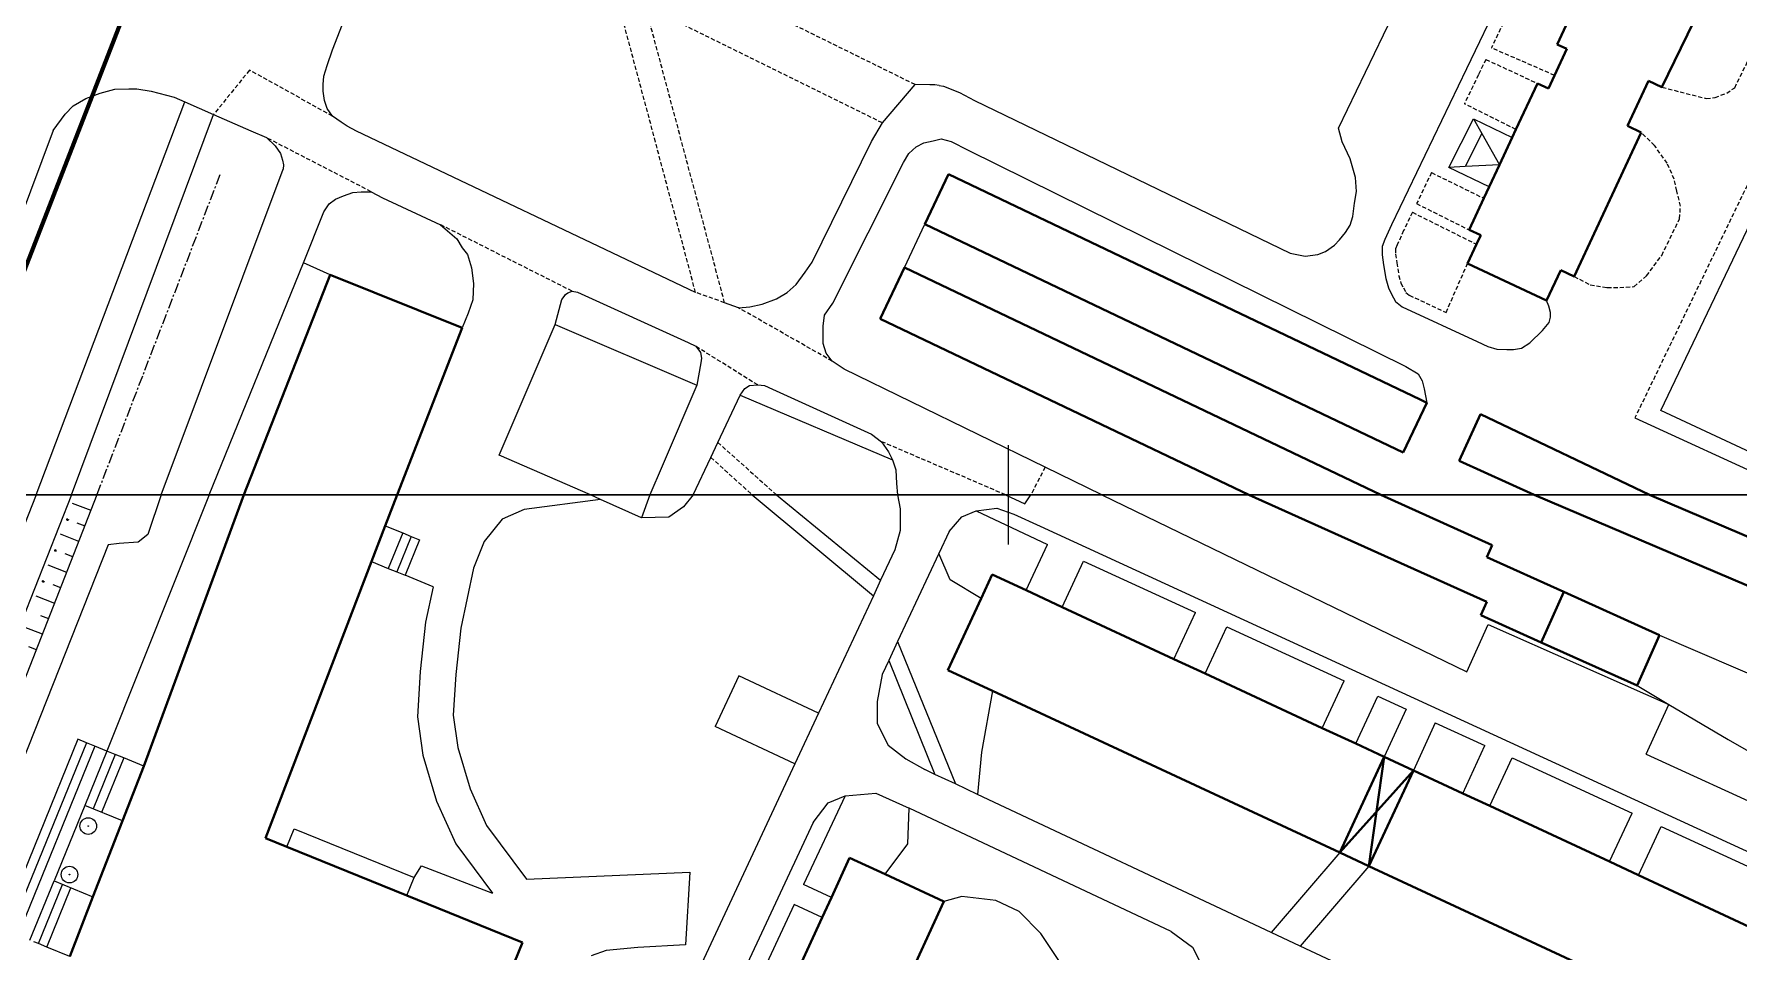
# Model space of a CAD drawing. Extents: x 1000 to 4000, y -5000 to -1000.
# Drawn here: x 1682.6 to 1888, y -3055.1 to -2944.5 of the extents above; entities that cross this region are included whole.
import ezdxf

# ---------------------------------------------------------------- set-up
doc = ezdxf.new("R2010")
doc.units = 0
doc.header["$MEASUREMENT"] = 0
for name, pattern in [('CENTER', [2, 1.25, -0.25, 0.25, -0.25]), ('DASHDOT', [1, 0.5, -0.25, 0, -0.25]), ('DASHED', [0.75, 0.5, -0.25])]:
    doc.linetypes.add(name, pattern=pattern)
for name, color, linetype in [('1', 7, 'CONTINUOUS'), ('11', 7, 'CONTINUOUS'), ('14', 7, 'CONTINUOUS'), ('24', 7, 'CONTINUOUS'), ('37', 7, 'CONTINUOUS'), ('40', 7, 'CONTINUOUS'), ('6', 7, 'CONTINUOUS'), ('7', 7, 'CONTINUOUS'), ('границы команд_1', 10, 'CONTINUOUS')]:
    doc.layers.add(name, color=color, linetype=linetype)

msp = doc.modelspace()

# ---------------------------------------------------------------- linework, layer by layer
at = {"layer": '1', "color": 253, "linetype": 'Continuous', "lineweight": 0}
for p, q in [((1800, -3000), (1800, -2994.02)), ((2000, -3000), (1000, -3000)), ((1000, -3000), (2000, -3000)), ((1800, -3005.98), (1800, -3000))]:
    msp.add_line(p, q, dxfattribs=at)
at = {"layer": '11', "color": 253, "linetype": 'Continuous', "lineweight": 0}
for p, q in [((1878.6, -2989.86), (1898.13, -2948.94)), ((1787.47, -2972.63), (1789.9, -2967.39)), ((1738.59, -2995.21), (1745.34, -2979.48)), ((1745.34, -2979.48), (1762.43, -2986.81)), ((1762.43, -2986.81), (1758.24, -2996.56)), ((1896.91, -2998.41), (1878.6, -2989.86)), ((1749.61, -3000), (1738.59, -2995.21)), ((1758.24, -2996.56), (1756.77, -3000)), ((1750.83, -3000.55), (1749.61, -3000)), ((1755.77, -3002.77), (1750.83, -3000.55)), ((1756.77, -3000), (1755.77, -3002.77))]:
    msp.add_line(p, q, dxfattribs=at)
at = {"layer": '14', "color": 253, "linetype": 'Continuous', "lineweight": 0}
for p, q in [((1875.73, -3022.97), (1879.57, -3025.25)), ((1879.57, -3025.25), (1886.7, -3029.47)), ((1886.7, -3029.47), (1897.24, -3035.51))]:
    msp.add_line(p, q, dxfattribs=at)
at = {"layer": '24', "color": 253, "linetype": 'Continuous', "lineweight": 0}
for p, q in [((1839.75, -2955.84), (1857.59, -2918.72)), ((1865.59, -2927.07), (1855.17, -2948.69)), ((1718.52, -2946.4), (1719.74, -2943.31)), ((1717.87, -2948.27), (1718.52, -2946.4)), ((1717.38, -2950.55), (1717.46, -2949.57)), ((1717.46, -2949.57), (1717.87, -2948.27)), ((1855.17, -2948.69), (1846.15, -2967.49)), ((1687.26, -2953.15), (1688.8, -2952.26)), ((1688.8, -2952.26), (1690.51, -2951.61)), ((1690.51, -2951.61), (1692.29, -2951.12)), ((1692.29, -2951.12), (1693.97, -2951.08)), ((1693.97, -2951.08), (1694.94, -2951.08)), ((1694.94, -2951.08), (1696.68, -2951.36)), ((1696.68, -2951.36), (1699.44, -2952.1)), ((1699.44, -2952.1), (1700.73, -2952.66)), ((1717.38, -2951.36), (1717.38, -2950.55)), ((1717.54, -2952.5), (1717.38, -2951.36)), ((1784.79, -2955.19), (1788.74, -2950.58)), ((1790.51, -2950.62), (1788.74, -2950.58)), ((1791.1, -2950.62), (1790.51, -2950.62)), ((1791.64, -2950.68), (1791.1, -2950.62)), ((1791.64, -2950.68), (1792.14, -2950.78)), ((1792.14, -2950.78), (1794.08, -2951.53)), ((1794.08, -2951.53), (1795.91, -2952.5)), ((1682.8, -3000), (1700.73, -2952.66)), ((1684.84, -2956.1), (1686.29, -2954.13)), ((1686.29, -2954.13), (1687.26, -2953.15)), ((1687.05, -3000), (1704.19, -2954.18)), ((1700.73, -2952.66), (1704.19, -2954.18)), ((1704.19, -2954.18), (1708.69, -2956.16)), ((1717.87, -2953.47), (1717.54, -2952.5)), ((1718.52, -2954.37), (1717.87, -2953.47)), ((1795.91, -2952.5), (1833.95, -2970.89)), ((1684.84, -2956.1), (1668.45, -3000)), ((1708.69, -2956.16), (1710.56, -2956.97)), ((1719.57, -2955.1), (1718.52, -2954.37)), ((1720.3, -2955.59), (1719.57, -2955.1)), ((1721.41, -2956.2), (1720.3, -2955.59)), ((1762.28, -2975.61), (1721.41, -2956.2)), ((1783.46, -2957.43), (1784.79, -2955.19)), ((1840.18, -2957.46), (1839.75, -2955.84)), ((1710.56, -2956.97), (1711.62, -2957.97)), ((1711.62, -2957.97), (1712.24, -2958.86)), ((1776.34, -2971.97), (1783.46, -2957.43)), ((1787.98, -2958.89), (1788.87, -2958.08)), ((1788.87, -2958.08), (1789.77, -2957.59)), ((1789.77, -2957.59), (1790.9, -2957.35)), ((1790.9, -2957.35), (1791.88, -2957.11)), ((1791.88, -2957.11), (1793.09, -2957.43)), ((1793.09, -2957.43), (1795.12, -2958.49)), ((1841.15, -2959.51), (1840.18, -2957.46)), ((1712.24, -2958.86), (1712.48, -2959.69)), ((1712.48, -2959.69), (1712.61, -2960.24)), ((1712.61, -2960.24), (1712.56, -2960.75)), ((1778.81, -2976.9), (1787.33, -2959.95)), ((1787.33, -2959.95), (1787.98, -2958.89)), ((1795.12, -2958.49), (1847.89, -2984.54)), ((1841.79, -2961.77), (1841.15, -2959.51)), ((1697.88, -3000), (1712.56, -2960.75)), ((1841.91, -2963.46), (1841.79, -2961.77)), ((1718.14, -2964.94), (1718.87, -2964.38)), ((1718.87, -2964.38), (1719.85, -2963.97)), ((1719.85, -2963.97), (1720.98, -2963.56)), ((1720.98, -2963.56), (1721.96, -2963.48)), ((1721.96, -2963.48), (1723.18, -2963.48)), ((1723.18, -2963.48), (1724.56, -2964.21)), ((1724.56, -2964.21), (1731.54, -2967.46)), ((1841.69, -2964.86), (1841.91, -2963.46)), ((1715.01, -2972.04), (1717.49, -2965.92)), ((1717.49, -2965.92), (1718.14, -2964.94)), ((1841.16, -2967.51), (1841.48, -2966.47)), ((1841.48, -2966.47), (1841.69, -2964.86)), ((1731.54, -2967.46), (1733.49, -2969.17)), ((1839.86, -2969.27), (1840.62, -2968.41)), ((1840.62, -2968.41), (1841.16, -2967.51)), ((1846.15, -2967.49), (1845.34, -2969.26)), ((1733.49, -2969.17), (1734.14, -2970.23)), ((1734.14, -2970.23), (1734.79, -2971.04)), ((1837.26, -2971.03), (1838.21, -2970.7)), ((1838.21, -2970.7), (1839.28, -2969.93)), ((1839.28, -2969.93), (1839.86, -2969.27)), ((1845.34, -2969.26), (1845.02, -2970.07)), ((1845.02, -2970.07), (1845.02, -2971.09)), ((1703.66, -3000), (1715.01, -2972.04)), ((1718.24, -2973.48), (1715.01, -2972.04)), ((1734.79, -2971.04), (1735.28, -2972.67)), ((1735.28, -2972.67), (1735.52, -2974.54)), ((1775.47, -2973.16), (1776.34, -2971.97)), ((1833.95, -2970.89), (1835.73, -2971.26)), ((1835.73, -2971.26), (1837.26, -2971.03)), ((1845.02, -2971.09), (1845.18, -2972.28)), ((1845.18, -2972.28), (1845.45, -2973.95)), ((1735.52, -2974.54), (1735.44, -2976.49)), ((1773.32, -2975.64), (1774.4, -2974.67)), ((1774.4, -2974.67), (1775.47, -2973.16)), ((1845.45, -2973.95), (1845.77, -2975.08)), ((1735.44, -2976.49), (1734.87, -2978.11)), ((1745.34, -2979.48), (1746.16, -2976.47)), ((1746.16, -2976.47), (1746.44, -2976.09)), ((1746.44, -2976.09), (1746.62, -2975.86)), ((1746.62, -2975.86), (1746.88, -2975.65)), ((1746.88, -2975.65), (1747.41, -2975.47)), ((1747.41, -2975.47), (1748.05, -2975.57)), ((1748.05, -2975.57), (1761.38, -2981.66)), ((1767.44, -2977.46), (1765.78, -2976.86)), ((1770.31, -2977.04), (1772.03, -2976.39)), ((1772.03, -2976.39), (1773.32, -2975.64)), ((1777.83, -2978.36), (1778.81, -2976.9)), ((1845.77, -2975.08), (1846.15, -2975.83)), ((1846.15, -2975.83), (1846.63, -2976.7)), ((1846.63, -2976.7), (1847.44, -2977.34)), ((1865.09, -2977.29), (1864.84, -2976.61)), ((1734.87, -2978.11), (1734.15, -2979.89)), ((1767.44, -2977.46), (1768.8, -2977.36)), ((1768.8, -2977.36), (1770.31, -2977.04)), ((1777.67, -2979.67), (1777.83, -2978.36)), ((1847.44, -2977.34), (1856.48, -2981.54)), ((1865.3, -2978.04), (1865.09, -2977.29)), ((1865.14, -2979.23), (1865.3, -2978.58)), ((1865.3, -2978.58), (1865.3, -2978.04)), ((1777.67, -2980.89), (1777.67, -2979.67)), ((1777.67, -2981.78), (1777.67, -2980.89)), ((1862.83, -2981.7), (1864.33, -2980.2)), ((1864.33, -2980.2), (1865.14, -2979.23)), ((1761.38, -2981.66), (1762.31, -2982.11)), ((1762.31, -2982.11), (1762.88, -2982.84)), ((1762.88, -2982.84), (1763, -2983.53)), ((1778, -2982.92), (1777.67, -2981.78)), ((1778.73, -2983.89), (1778, -2982.92)), ((1856.48, -2981.54), (1857.77, -2982.14)), ((1857.77, -2982.14), (1858.84, -2982.46)), ((1858.84, -2982.46), (1860.03, -2982.51)), ((1860.03, -2982.51), (1860.83, -2982.51)), ((1860.83, -2982.51), (1861.8, -2982.35)), ((1861.8, -2982.35), (1862.83, -2981.7)), ((1762.92, -2984.1), (1762.43, -2986.81)), ((1763, -2983.53), (1762.92, -2984.1)), ((1780.19, -2984.86), (1778.73, -2983.89)), ((1804.41, -2996.68), (1780.19, -2984.86)), ((1847.89, -2984.54), (1849.35, -2985.44)), ((1767.65, -2987.99), (1768.22, -2987.18)), ((1768.22, -2987.18), (1768.79, -2986.85)), ((1768.79, -2986.85), (1769.76, -2986.77)), ((1769.76, -2986.77), (1770.58, -2986.85)), ((1770.58, -2986.85), (1771.55, -2987.26)), ((1849.35, -2985.44), (1849.84, -2986.25)), ((1849.84, -2986.25), (1850.08, -2987.23)), ((1850.08, -2987.23), (1850.42, -2988.91)), ((1764.96, -2993.69), (1767.65, -2987.99)), ((1767.65, -2987.99), (1786, -2995.8)), ((1771.55, -2987.26), (1783.48, -2992.71)), ((1875.48, -2990.73), (1895.7, -3000)), ((1783.48, -2992.71), (1784.7, -2993.6)), ((1764.11, -2995.49), (1764.96, -2993.69)), ((1784.7, -2993.6), (1785.52, -2994.82)), ((1785.52, -2994.82), (1786, -2995.8)), ((1761.98, -3000), (1764.11, -2995.49)), ((1786, -2995.8), (1786.41, -2997.01)), ((1786.41, -2997.01), (1786.49, -2998.64)), ((1811.22, -3000), (1804.41, -2996.68)), ((1786.49, -2998.64), (1786.6, -3000)), ((1682.8, -3000), (1638.91, -3111.24)), ((1687.05, -3000), (1642.73, -3112.6)), ((1703.66, -3000), (1691.33, -3030.88)), ((1697.88, -3000), (1696.26, -3004.79)), ((1750.83, -3000.55), (1741.61, -3001.79)), ((1760.81, -3001.44), (1759.04, -3002.71)), ((1761.98, -3000), (1760.81, -3001.44)), ((1769.1, -3000), (1783.7, -3012.17)), ((1772.02, -3000), (1784.57, -3010.3)), ((1786.6, -3000), (1786.95, -3001.68)), ((1799.63, -3000), (1801.97, -3001.07)), ((1801.97, -3001.07), (1802.68, -3000)), ((1811.22, -3000), (1855.21, -3021.31)), ((1738.98, -3002.95), (1736.78, -3005.62)), ((1741.61, -3001.79), (1738.98, -3002.95)), ((1759.04, -3002.71), (1755.77, -3002.77)), ((1786.95, -3001.68), (1786.95, -3004.32)), ((1792.83, -3004.41), (1794.38, -3002.65)), ((1794.38, -3002.65), (1796.11, -3001.95)), ((1796.11, -3001.95), (1798.59, -3001.62)), ((1796.11, -3001.95), (1804.68, -3005.98)), ((1798.59, -3001.62), (1800.65, -3002.32)), ((1800.65, -3002.32), (1803.8, -3003.79)), ((1695.11, -3005.69), (1692.8, -3005.86)), ((1696.26, -3004.79), (1695.11, -3005.69)), ((1736.78, -3005.62), (1735.52, -3008.84)), ((1786.95, -3004.32), (1786.29, -3006.63)), ((1792.83, -3004.41), (1791.58, -3007.08)), ((1803.8, -3003.79), (1929.43, -3061.53)), ((1691.48, -3006.02), (1649.64, -3111.66)), ((1692.8, -3005.86), (1691.48, -3006.02)), ((1786.29, -3006.63), (1784.57, -3010.3)), ((1791.58, -3007.08), (1786.63, -3017.68)), ((1802.11, -3011.5), (1804.68, -3005.98)), ((1730.65, -3011.08), (1727.28, -3009.7)), ((1735.52, -3008.84), (1733.99, -3016.05)), ((1806.46, -3013.53), (1809.04, -3007.98)), ((1809.04, -3007.98), (1822.53, -3014.18)), ((1730.65, -3011.08), (1729.74, -3015.36)), ((1784.57, -3010.3), (1783.7, -3012.17)), ((1783.7, -3012.17), (1777.1, -3026.29)), ((1729.74, -3015.36), (1729.08, -3021.3)), ((1819.92, -3019.79), (1822.53, -3014.18)), ((1823.7, -3021.54), (1826.31, -3015.92)), ((1826.31, -3015.92), (1840.45, -3022.41)), ((1855.21, -3021.31), (1857.81, -3015.64)), ((1857.81, -3015.64), (1879.57, -3025.25)), ((1733.99, -3016.05), (1733.37, -3021.66)), ((1786.63, -3017.68), (1785.56, -3019.96)), ((1786.63, -3017.68), (1793.59, -3034.84)), ((1878.46, -3016.9), (1908.14, -3029.75)), ((1785.56, -3019.96), (1784.76, -3021.67)), ((1785.56, -3019.96), (1791.12, -3033.68)), ((1729.08, -3021.3), (1728.75, -3026.74)), ((1733.37, -3021.66), (1733.07, -3026.56)), ((1767.5, -3021.8), (1764.64, -3027.92)), ((1777.1, -3026.29), (1767.5, -3021.8)), ((1784.76, -3021.67), (1784.17, -3024.91)), ((1837.8, -3028.11), (1840.45, -3022.41)), ((1784.17, -3024.91), (1784.17, -3027.54)), ((1841.84, -3029.98), (1844.49, -3024.27)), ((1844.49, -3024.27), (1847.91, -3025.84)), ((1847.91, -3025.84), (1845.28, -3031.58)), ((1876.82, -3031.24), (1879.57, -3025.25)), ((1728.75, -3026.74), (1729.41, -3031.36)), ((1733.07, -3026.56), (1733.62, -3030.44)), ((1774.24, -3032.41), (1764.64, -3027.92)), ((1777.1, -3026.29), (1774.24, -3032.41)), ((1784.17, -3027.54), (1785.49, -3030.18)), ((1851.42, -3027.46), (1848.78, -3033.21)), ((1851.42, -3027.46), (1857.41, -3030.21)), ((1785.49, -3030.18), (1787.63, -3031.83)), ((1854.73, -3035.98), (1857.41, -3030.21)), ((1729.41, -3031.36), (1731.06, -3036.93)), ((1733.62, -3030.44), (1735.1, -3035.43)), ((1774.24, -3032.41), (1741.18, -3103.15)), ((1787.63, -3031.83), (1789.9, -3033.1)), ((1857.99, -3037.49), (1860.68, -3031.71)), ((1860.68, -3031.71), (1875.14, -3038.35)), ((1876.82, -3031.24), (1931.79, -3056.5)), ((1791.12, -3033.68), (1789.9, -3033.1)), ((1793.59, -3034.84), (1791.12, -3033.68)), ((1735.1, -3035.43), (1737.09, -3039.85)), ((1780.29, -3036.28), (1775.29, -3046.97)), ((1778.24, -3037.11), (1780.29, -3036.28)), ((1780.29, -3036.28), (1784, -3035.95)), ((1784, -3035.95), (1788.02, -3037.77)), ((1796.26, -3036.09), (1793.59, -3034.84)), ((1831.64, -3052.74), (1796.26, -3036.09)), ((1731.06, -3036.93), (1733.37, -3042.05)), ((1776.43, -3039.49), (1778.24, -3037.11)), ((1819.58, -3052.61), (1788.02, -3037.77)), ((1872.41, -3044.2), (1875.14, -3038.35)), ((1713.03, -3042.4), (1713.91, -3040.23)), ((1713.91, -3040.23), (1728.38, -3046.12)), ((1737.09, -3039.85), (1741.92, -3046.29)), ((1776.43, -3039.49), (1747.73, -3100.9)), ((1875.91, -3045.83), (1878.64, -3039.96)), ((1878.64, -3039.96), (1892.01, -3046.11)), ((1733.37, -3042.05), (1737.82, -3047.99)), ((1728.38, -3046.12), (1729.25, -3044.69)), ((1729.25, -3044.69), (1737.82, -3047.99)), ((1839.92, -3043.1), (1831.64, -3052.74)), ((1843.42, -3044.73), (1835.14, -3054.38)), ((1727.49, -3048.29), (1728.38, -3046.12)), ((1741.92, -3046.29), (1761.57, -3045.48)), ((1761.57, -3045.48), (1761.07, -3054.23)), ((1778.64, -3048.51), (1775.29, -3046.97)), ((1774.17, -3049.37), (1767.47, -3063.7)), ((1777.53, -3050.92), (1774.17, -3049.37)), ((1819.58, -3052.61), (1822.16, -3054.49)), ((1835.14, -3054.38), (1831.64, -3052.74)), ((1751.51, -3054.89), (1749.69, -3055.55)), ((1755.3, -3054.56), (1751.51, -3054.89)), ((1761.07, -3054.23), (1755.3, -3054.56)), ((1822.16, -3054.49), (1823.15, -3056.47)), ((1842.09, -3057.65), (1835.14, -3054.38))]:
    msp.add_line(p, q, dxfattribs=at)
at = {"layer": '24', "color": 253, "linetype": 'DASHED', "lineweight": 0}
for p, q in [((1788.74, -2950.58), (1754.23, -2933.58)), ((1862.23, -2937.76), (1858.18, -2946.15)), ((1762.28, -2975.61), (1752.6, -2939.33)), ((1765.78, -2976.86), (1756.24, -2941.13)), ((1784.79, -2955.19), (1756.24, -2941.13)), ((1887.51, -2950.95), (1890.1, -2945.67)), ((1857.51, -2947.54), (1856.62, -2949.39)), ((1857.51, -2947.54), (1863.74, -2950.44)), ((1865.8, -2949.47), (1858.18, -2946.15)), ((1708.52, -2948.84), (1704.19, -2954.18)), ((1718.52, -2954.37), (1708.52, -2948.84)), ((1856.62, -2949.39), (1854.94, -2952.89)), ((1878.74, -2950.9), (1884.07, -2952.25)), ((1884.07, -2952.25), (1885.14, -2952.14)), ((1885.14, -2952.14), (1886.54, -2951.6)), ((1886.54, -2951.6), (1887.51, -2950.95)), ((1861.14, -2955.99), (1854.94, -2952.89)), ((1877.85, -2957.9), (1876.22, -2956.33)), ((1723.18, -2963.48), (1710.56, -2956.97)), ((1879.36, -2960.06), (1877.85, -2957.9)), ((1880.22, -2961.99), (1879.36, -2960.06)), ((1850.96, -2961.18), (1849.17, -2964.92)), ((1850.96, -2961.18), (1857.28, -2964.28)), ((1889.33, -2962.04), (1875.48, -2990.73)), ((1880.54, -2963.4), (1880.22, -2961.99)), ((1880.97, -2965.23), (1880.54, -2963.4)), ((1848.66, -2965.96), (1847.61, -2968.17)), ((1848.66, -2965.96), (1856.38, -2969.81)), ((1849.17, -2964.92), (1855.51, -2968.09)), ((1880.86, -2966.74), (1880.97, -2965.23)), ((1747.41, -2975.47), (1731.54, -2967.46)), ((1847.61, -2968.17), (1846.82, -2969.89)), ((1878.71, -2971.15), (1880.86, -2966.74)), ((1846.82, -2969.89), (1846.63, -2970.38)), ((1846.63, -2970.38), (1846.63, -2970.99)), ((1846.63, -2970.99), (1846.77, -2972.04)), ((1846.77, -2972.04), (1847.02, -2973.6)), ((1852.73, -2978.03), (1855.29, -2972.15)), ((1876.88, -2973.63), (1878.71, -2971.15)), ((1847.02, -2973.6), (1847.28, -2974.49)), ((1847.28, -2974.49), (1847.57, -2975.08)), ((1868.14, -2973.69), (1870.1, -2974.71)), ((1870.1, -2974.71), (1872.15, -2975.03)), ((1875.38, -2974.92), (1876.88, -2973.63)), ((1765.78, -2976.86), (1762.28, -2975.61)), ((1847.57, -2975.08), (1847.88, -2975.64)), ((1847.88, -2975.64), (1848.29, -2975.96)), ((1848.29, -2975.96), (1852.73, -2978.03)), ((1872.15, -2975.03), (1873.65, -2975.03)), ((1873.65, -2975.03), (1875.38, -2974.92)), ((1778.73, -2983.89), (1767.44, -2977.46)), ((1769.76, -2986.77), (1762.31, -2982.11)), ((1764.96, -2993.69), (1772.02, -3000)), ((1799.63, -3000), (1784.7, -2993.6)), ((1764.11, -2995.49), (1769.1, -3000)), ((1804.41, -2996.68), (1802.68, -3000))]:
    msp.add_line(p, q, dxfattribs=at)
at = {"layer": '37', "color": 253, "linetype": 'CENTER', "lineweight": 0}
msp.add_line((1704.95, -2961.46), (1690.11, -3000), dxfattribs=at)
at = {"layer": '37', "color": 253, "linetype": 'Continuous', "lineweight": 0}
for p, q in [((1690.11, -3000), (1645.64, -3113.64)), ((1687.15, -3000.99), (1689.38, -3001.86)), ((1687.72, -3003.36), (1688.66, -3003.72)), ((1685.69, -3004.71), (1687.93, -3005.59)), ((1686.27, -3007.09), (1687.2, -3007.45)), ((1684.23, -3008.44), (1686.47, -3009.31)), ((1684.81, -3010.81), (1685.74, -3011.18)), ((1682.78, -3012.16), (1685.01, -3013.04)), ((1681.32, -3015.89), (1683.55, -3016.76)), ((1683.35, -3014.53), (1684.28, -3014.9)), ((1681.89, -3018.26), (1682.83, -3018.62))]:
    msp.add_line(p, q, dxfattribs=at)
at = {"layer": '37', "color": 253, "linetype": 'DASHDOT', "lineweight": 0}
for centre in [(1686.59, -3002.98), (1685.14, -3006.71), (1683.68, -3010.43)]:
    msp.add_circle(centre, 0.1, dxfattribs=at)
at = {"layer": '40', "color": 253, "linetype": 'Continuous', "lineweight": 0}
for p, q in [((1792.97, -3010.23), (1791.58, -3007.08)), ((1796.69, -3012.48), (1792.97, -3010.23)), ((1798.06, -3023.63), (1796.73, -3031)), ((1796.73, -3031), (1796.26, -3036.09)), ((1787.87, -3042.05), (1788.02, -3037.77)), ((1785.11, -3045.72), (1787.87, -3042.05)), ((1794.35, -3048.39), (1792.2, -3048.99)), ((1798.46, -3048.89), (1794.35, -3048.39)), ((1801.27, -3050.21), (1798.46, -3048.89)), ((1803.9, -3052.84), (1801.27, -3050.21)), ((1806.87, -3057.3), (1803.9, -3052.84))]:
    msp.add_line(p, q, dxfattribs=at)
at = {"layer": '6', "color": 253, "linetype": 'Continuous', "lineweight": 40}
for p, q in [((1887.68, -2932.51), (1878.74, -2950.9)), ((1866.11, -2945.73), (1868.49, -2940.63)), ((1867.29, -2946.28), (1866.11, -2945.73)), ((1865.8, -2949.47), (1867.29, -2946.28)), ((1865.07, -2951.06), (1865.8, -2949.47)), ((1877.1, -2950.13), (1874.57, -2955.56)), ((1878.74, -2950.9), (1877.1, -2950.13)), ((1861.14, -2955.99), (1863.74, -2950.44)), ((1863.74, -2950.44), (1865.07, -2951.06)), ((1860.7, -2956.95), (1861.14, -2955.99)), ((1876.22, -2956.33), (1868.14, -2973.69)), ((1874.57, -2955.56), (1876.22, -2956.33)), ((1859.17, -2960.23), (1860.7, -2956.95)), ((1857.93, -2962.89), (1859.17, -2960.23)), ((1789.9, -2967.39), (1792.77, -2961.38)), ((1792.77, -2961.38), (1849.61, -2988.53)), ((1855.51, -2968.09), (1857.28, -2964.28)), ((1857.28, -2964.28), (1857.93, -2962.89)), ((1847.55, -2994.92), (1789.9, -2967.39)), ((1856.89, -2968.71), (1855.51, -2968.09)), ((1856.38, -2969.81), (1856.89, -2968.71)), ((1855.29, -2972.15), (1856.38, -2969.81)), ((1784.53, -2978.8), (1787.47, -2972.63)), ((1787.47, -2972.63), (1844.84, -3000)), ((1864.84, -2976.61), (1855.29, -2972.15)), ((1707.83, -3000), (1718.24, -2973.48)), ((1718.24, -2973.48), (1734.15, -2979.89)), ((1866.55, -2972.95), (1864.84, -2976.61)), ((1868.14, -2973.69), (1866.55, -2972.95)), ((1828.96, -3000), (1784.53, -2978.8)), ((1734.15, -2979.89), (1726.3, -3000)), ((1850.42, -2988.91), (1847.55, -2994.92)), ((1849.61, -2988.53), (1850.42, -2988.91)), ((1854.3, -2995.89), (1856.88, -2990.29)), ((1856.88, -2990.29), (1877.23, -3000)), ((1863.32, -3000), (1854.3, -2995.89)), ((1695.78, -3032.68), (1707.83, -3000)), ((1726.3, -3000), (1724.87, -3003.73)), ((1828.96, -3000), (1857.63, -3012.89)), ((1858.28, -3006.05), (1844.84, -3000)), ((1907.12, -3018.63), (1863.32, -3000)), ((1877.23, -3000), (1909.24, -3013.65)), ((1724.87, -3003.73), (1723.21, -3008.05)), ((1857.62, -3007.52), (1858.28, -3006.05)), ((1866.92, -3011.71), (1857.62, -3007.52)), ((1723.21, -3008.05), (1710.44, -3041.35)), ((1796.69, -3012.48), (1798.03, -3009.61)), ((1798.03, -3009.61), (1802.11, -3011.5)), ((1802.11, -3011.5), (1806.46, -3013.53)), ((1864.19, -3017.78), (1866.92, -3011.71)), ((1878.46, -3016.9), (1866.92, -3011.71)), ((1792.67, -3021.13), (1796.69, -3012.48)), ((1806.46, -3013.53), (1819.92, -3019.79)), ((1856.9, -3014.51), (1857.63, -3012.89)), ((1856.9, -3014.51), (1864.19, -3017.78)), ((1864.19, -3017.78), (1875.73, -3022.97)), ((1875.73, -3022.97), (1878.46, -3016.9)), ((1819.92, -3019.79), (1823.7, -3021.54)), ((1798.06, -3023.63), (1792.67, -3021.13)), ((1823.7, -3021.54), (1837.8, -3028.11)), ((1839.92, -3043.1), (1798.06, -3023.63)), ((1837.8, -3028.11), (1841.84, -3029.98)), ((1841.84, -3029.98), (1845.28, -3031.58)), ((1845.28, -3031.58), (1839.92, -3043.1)), ((1843.42, -3044.73), (1845.28, -3031.58)), ((1845.28, -3031.58), (1848.78, -3033.21)), ((1693.21, -3039.29), (1695.78, -3032.68)), ((1839.92, -3043.1), (1848.78, -3033.21)), ((1848.78, -3033.21), (1843.42, -3044.73)), ((1848.78, -3033.21), (1854.73, -3035.98)), ((1854.73, -3035.98), (1857.99, -3037.49)), ((1857.99, -3037.49), (1872.41, -3044.2)), ((1689.65, -3048.43), (1693.21, -3039.29)), ((1710.44, -3041.35), (1713.03, -3042.4)), ((1713.03, -3042.4), (1727.49, -3048.29)), ((1778.64, -3048.51), (1780.84, -3043.75)), ((1780.84, -3043.75), (1785.11, -3045.72)), ((1843.42, -3044.73), (1839.92, -3043.1)), ((1894.13, -3068.32), (1843.42, -3044.73)), ((1872.41, -3044.2), (1875.91, -3045.83)), ((1785.11, -3045.72), (1792.2, -3048.99)), ((1875.91, -3045.83), (1889.26, -3052.04)), ((1686.85, -3055.61), (1689.65, -3048.43)), ((1727.49, -3048.29), (1741.42, -3053.95)), ((1777.53, -3050.92), (1778.64, -3048.51)), ((1792.2, -3048.99), (1754.15, -3131.5)), ((1770.9, -3065.29), (1777.53, -3050.92)), ((1741.42, -3053.95), (1734.74, -3070.37))]:
    msp.add_line(p, q, dxfattribs=at)
at = {"layer": '7', "color": 253, "linetype": 'Continuous', "lineweight": 0}
for p, q in [((1853.06, -2960.57), (1856.04, -2954.69)), ((1856.04, -2954.69), (1860.7, -2956.95)), ((1856.04, -2954.69), (1857.03, -2956.45)), ((1857.03, -2956.45), (1855.02, -2960.46)), ((1857.03, -2956.45), (1859.17, -2960.23)), ((1855.02, -2960.46), (1853.06, -2960.57)), ((1859.17, -2960.23), (1855.02, -2960.46)), ((1857.93, -2962.89), (1853.06, -2960.57)), ((1724.87, -3003.73), (1726.98, -3004.59)), ((1726.98, -3004.59), (1725.24, -3008.88)), ((1728, -3005.01), (1726.26, -3009.29)), ((1726.98, -3004.59), (1728, -3005.01)), ((1729.02, -3005.42), (1727.28, -3009.7)), ((1728, -3005.01), (1729.02, -3005.42)), ((1723.21, -3008.05), (1725.24, -3008.88)), ((1725.24, -3008.88), (1726.26, -3009.29)), ((1726.26, -3009.29), (1727.28, -3009.7)), ((1687.85, -3029.46), (1678.58, -3052.25)), ((1688.87, -3029.88), (1679.6, -3052.66)), ((1689.89, -3030.29), (1680.62, -3053.08)), ((1688.87, -3029.88), (1687.85, -3029.46)), ((1689.89, -3030.29), (1688.87, -3029.88)), ((1691.33, -3030.88), (1689.89, -3030.29)), ((1691.33, -3030.88), (1688.66, -3037.44)), ((1692.35, -3031.29), (1689.68, -3037.85)), ((1693.37, -3031.7), (1690.7, -3038.27)), ((1692.35, -3031.29), (1691.33, -3030.88)), ((1693.37, -3031.7), (1692.35, -3031.29)), ((1695.78, -3032.68), (1693.37, -3031.7)), ((1688.66, -3037.44), (1684.96, -3046.52)), ((1693.21, -3039.29), (1688.66, -3037.44)), ((1682.06, -3053.66), (1684.96, -3046.52)), ((1684.96, -3046.52), (1689.65, -3048.43)), ((1683.08, -3054.08), (1685.98, -3046.94)), ((1684.1, -3054.49), (1687, -3047.35)), ((1683.08, -3054.08), (1682.52, -3053.85)), ((1684.1, -3054.49), (1683.08, -3054.08)), ((1686.85, -3055.61), (1684.1, -3054.49))]:
    msp.add_line(p, q, dxfattribs=at)
for centre, radius in [((1689.09, -3039.91), 1), ((1689.09, -3039.91), 0.041), ((1686.83, -3045.76), 1), ((1686.83, -3045.76), 0.041)]:
    msp.add_circle(centre, radius, dxfattribs=at)
at = {"layer": 'границы команд_1', "color": 6, "lineweight": 100}
msp.add_lwpolyline([(1779.52, -2741.6), (1764.65, -2758.68), (1607.57, -3162.76), (1788.76, -3230.7), (1840.59, -3253.43), (1853.77, -3268.69), (1927.89, -3424.51), (1955.3, -3442.51), (1951.82, -3475.86), (1971.65, -3484.91), (1987.02, -3517.09), (2008.92, -3527.81), (2043.23, -3576.27), (2102.89, -3636.41), (2227.87, -3588.95), (2270.53, -3545.85), (2492.53, -3108.59), (2488.23, -3086.64), (2463.45, -3062.28), (2129.87, -2904.6), (1779.52, -2741.6)], dxfattribs=at)

doc.saveas('drawing.dxf')
